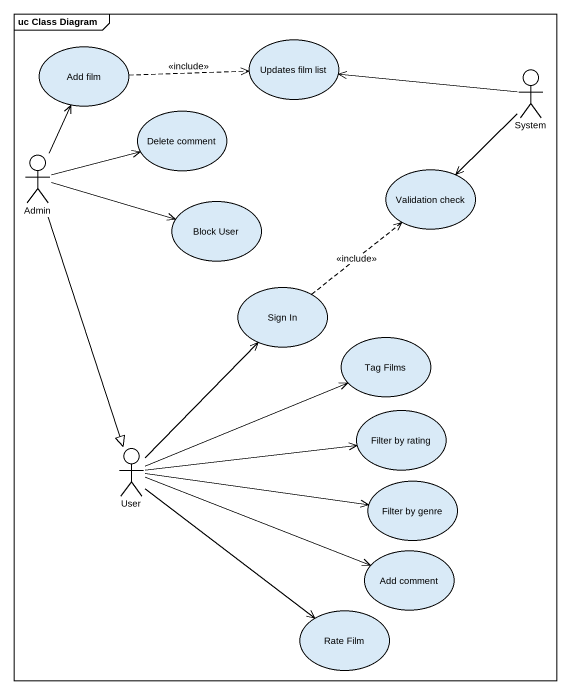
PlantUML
@startuml
mainframe uc Class Diagram
usecase "Add film" as Add_film
usecase "Updates film list" as Updates_film_list
actor System
usecase "Delete comment" as Delete_comment
actor Admin
usecase "Block User" as Block_User
usecase "Validation check" as Validation_check
usecase "Sign In" as Sign_In
usecase "Tag Films" as Tag_Films
usecase "Filter by rating" as Filter_by_rating
actor User
usecase "Filter by genre" as Filter_by_genre
usecase "Add comment" as Add_comment
usecase "Rate Film" as Rate_Film
Add_film .right.> Updates_film_list : <<include>>
System -left-> Updates_film_list
Admin -up-> Add_film
Admin -right-> Delete_comment
Admin -right-> Block_User
Admin --|> User
Validation_check <-up- System
Sign_In .up.> Validation_check : <<include>>
User -up-> Sign_In
User -right-> Tag_Films
User -right-> Filter_by_rating
User -right-> Filter_by_genre
User -right-> Add_comment
User --> Rate_Film
@enduml
